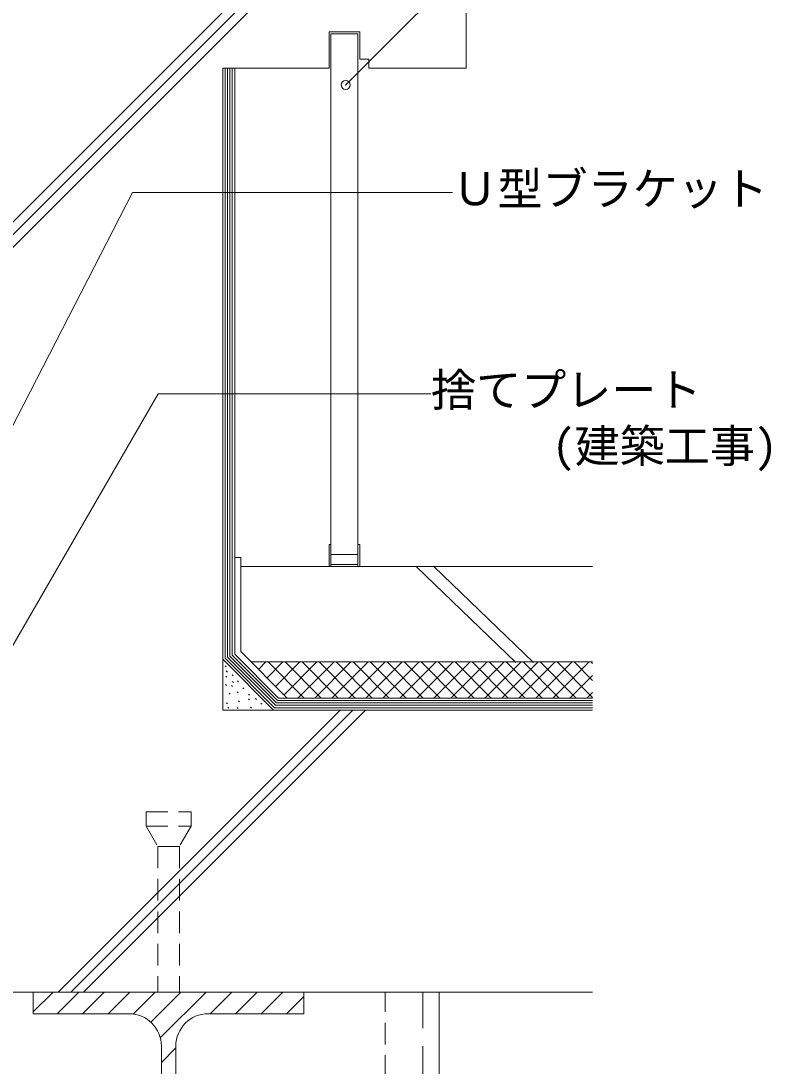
# Model space of a CAD drawing. Units: millimetres, scale not verified. Extents: x -1934 to 1916, y -1314 to 1286.
# Drawn here: x -651 to -235, y -282 to 297 of the extents above; entities that cross this region are included whole.
import ezdxf
from ezdxf.enums import TextEntityAlignment as Align

# ---------------------------------------------------------------- set-up
doc = ezdxf.new("R2010")
doc.units = ezdxf.units.MM
doc.header["$LTSCALE"] = 10
doc.header["$PDMODE"] = 32
doc.header["$PDSIZE"] = 5
doc.linetypes.add('DASHED1', pattern=[1.8, 1.2, -0.6])
doc.linetypes.add('DASHED2', pattern=[3, 2, -1])
for name, color, linetype, lineweight in [('0-1_躯体', 7, 'Continuous', 18), ('0-4_その他資材', 7, 'Continuous', 18), ('0-9_部材名__寸法', 7, 'Continuous', 18)]:
    doc.layers.add(name, color=color, linetype=linetype, lineweight=lineweight)
doc.styles.add('ＭＳ ゴシック', font='')
doc.styles.get('ＭＳ ゴシック').set_extended_font_data('MS Gothic')

msp = doc.modelspace()

# ---------------------------------------------------------------- linework, layer by layer
at = {"layer": '0-1_躯体', "color": 3}
for p, q in [((-718.72, 122.31), (-404.38, 436.64)), ((-403.72, 435.87), (-403.72, 271.29)), ((-718.72, 115.24), (-403.72, 430.23)), ((-718.72, 108.17), (-403.72, 423.17)), ((-462.72, 276.29), (-462.72, 291.29)), ((-538.72, 271.29), (-479.72, 271.29)), ((-538.72, 271.29), (-538.72, -84.82)), ((-630.01, -241.23), (-473.59, -84.82)), ((-622.94, -241.23), (-466.52, -84.82)), ((-615.86, -241.23), (-459.45, -84.82)), ((-333.66, -84.82), (-538.72, -84.82)), ((-718.72, -241.23), (-333.66, -241.23)), ((-643.72, -253.23), (-643.72, -241.23)), ((-493.71, -253.23), (-493.71, -241.23)), ((-418.72, -241.23), (-418.72, -612.29)), ((-590.71, -253.23), (-643.72, -253.23)), ((-546.71, -253.23), (-493.71, -253.23)), ((-572.71, -511.23), (-572.71, -271.23)), ((-564.71, -511.23), (-564.71, -271.23))]:
    msp.add_line(p, q, dxfattribs=at)
at = {"layer": '0-1_躯体', "linetype": 'DASHED1'}
for p, q in [((-581.21, -141.23), (-581.21, -149.23)), ((-581.21, -149.23), (-574.71, -160.49)), ((-581.21, -149.23), (-556.21, -149.23)), ((-556.21, -149.23), (-562.71, -160.49)), ((-574.71, -160.49), (-562.71, -160.49)), ((-574.71, -160.49), (-574.71, -241.23)), ((-562.71, -160.49), (-562.71, -241.23))]:
    msp.add_line(p, q, dxfattribs=at)
at = {"layer": '0-1_躯体'}
for p, q in [((-643.72, -252.25), (-632.7, -241.23)), ((-630.56, -253.23), (-618.56, -241.23)), ((-616.42, -253.23), (-604.41, -241.23)), ((-602.27, -253.23), (-590.27, -241.23)), ((-588.3, -253.4), (-576.13, -241.23)), ((-578.64, -257.88), (-561.99, -241.23)), ((-573.3, -266.69), (-547.85, -241.23)), ((-545.71, -253.23), (-533.7, -241.23)), ((-531.56, -253.23), (-519.56, -241.23)), ((-517.42, -253.23), (-505.42, -241.23)), ((-503.28, -253.23), (-493.71, -243.67)), ((-572.71, -280.24), (-564.71, -272.24))]:
    msp.add_line(p, q, dxfattribs=at)
at = {"layer": '0-1_躯体', "linetype": 'DASHED2'}
msp.add_line((-427.72, -241.23), (-427.72, -612.29), dxfattribs=at)
at = {"layer": '0-1_躯体', "color": 3}
for points in [[(-479.72, 271.29), (-479.72, 291.29), (-462.72, 291.29)], [(-462.72, 276.29), (-457.72, 276.29), (-457.72, 271.29), (-403.72, 271.29)]]:
    msp.add_lwpolyline(points, dxfattribs=at)
at = {"layer": '0-1_躯体', "linetype": 'DASHED1'}
msp.add_lwpolyline([(-581.21, -141.23), (-556.21, -141.23), (-556.21, -149.23)], dxfattribs=at)
at = {"layer": '0-1_躯体', "color": 3}
for centre, start, end in [((-590.71, -271.23), 0, 90), ((-546.71, -271.23), 90, 180)]:
    msp.add_arc(centre, 18, start, end, dxfattribs=at)
at = {"layer": '0-4_その他資材', "color": 3}
for p, q in [((-478.72, 290.29), (-463.72, 290.29)), ((-478.72, 290.29), (-478.72, -5.15)), ((-463.72, 290.29), (-463.72, -5.15)), ((-463.72, 7.01), (-462.71, 7.01)), ((-462.71, -5.15), (-462.71, 7.01)), ((-463.72, 1.51), (-478.72, 1.51)), ((-333.66, -5.15), (-528.72, -5.15)), ((-463.72, -4.15), (-478.72, -4.15)), ((-431.46, -5.15), (-376.18, -58.49)), ((-421.69, -5.15), (-366.41, -58.49)), ((-528.72, -52.41), (-502.97, -78.15))]:
    msp.add_line(p, q, dxfattribs=at)
at = {"layer": '0-4_その他資材', "color": 2}
for p, q in [((-538.72, -56.55), (-538.72, 271.29)), ((-537.38, -56), (-537.38, 271.29)), ((-536.05, -55.45), (-536.05, 271.29)), ((-534.72, -54.9), (-534.72, 271.29)), ((-533.38, -54.35), (-533.38, 271.29)), ((-532.05, -53.79), (-532.05, 271.29)), ((-538.72, -56.55), (-510.45, -84.82)), ((-537.38, -56), (-509.9, -83.49)), ((-536.05, -55.45), (-509.34, -82.15)), ((-534.72, -54.9), (-508.79, -80.82)), ((-533.38, -54.35), (-508.24, -79.49)), ((-532.05, -53.79), (-507.69, -78.15)), ((-508.79, -80.82), (-333.66, -80.82)), ((-508.24, -79.49), (-333.66, -79.49)), ((-507.69, -78.15), (-333.66, -78.15)), ((-510.45, -84.82), (-333.66, -84.82)), ((-509.9, -83.49), (-333.66, -83.49)), ((-509.34, -82.15), (-333.66, -82.15))]:
    msp.add_line(p, q, dxfattribs=at)
at = {"layer": '0-4_その他資材'}
for p, q in [((-537.3, -60.26), (-536.75, -60.81)), ((-536.75, -63.02), (-536.01, -63.75)), ((-333.66, -58.15), (-522.97, -58.15)), ((-518.84, -62.29), (-514.71, -58.15)), ((-514.13, -67), (-505.28, -58.15)), ((-493.55, -78.15), (-513.55, -58.15)), ((-509.41, -71.72), (-495.85, -58.15)), ((-504.7, -76.43), (-486.42, -58.15)), ((-484.12, -78.15), (-504.12, -58.15)), ((-497, -78.15), (-476.99, -58.15)), ((-474.69, -78.15), (-494.69, -58.15)), ((-487.57, -78.15), (-467.57, -58.15)), ((-465.26, -78.15), (-485.26, -58.15)), ((-478.14, -78.15), (-458.14, -58.15)), ((-455.83, -78.15), (-475.83, -58.15)), ((-468.71, -78.15), (-448.71, -58.15)), ((-446.41, -78.15), (-466.4, -58.15)), ((-459.28, -78.15), (-439.28, -58.15)), ((-436.98, -78.15), (-456.98, -58.15)), ((-449.85, -78.15), (-429.85, -58.15)), ((-427.55, -78.15), (-447.55, -58.15)), ((-440.42, -78.15), (-420.43, -58.15)), ((-418.12, -78.15), (-438.12, -58.15)), ((-431, -78.15), (-411, -58.15)), ((-408.69, -78.15), (-428.69, -58.15)), ((-421.57, -78.15), (-401.57, -58.15)), ((-399.26, -78.15), (-419.26, -58.15)), ((-412.14, -78.15), (-392.14, -58.15)), ((-389.84, -78.15), (-409.84, -58.15)), ((-402.71, -78.15), (-382.71, -58.15)), ((-380.41, -78.15), (-400.41, -58.15)), ((-393.28, -78.15), (-373.28, -58.15)), ((-370.98, -78.15), (-390.98, -58.15)), ((-383.86, -78.15), (-363.86, -58.15)), ((-361.55, -78.15), (-381.55, -58.15)), ((-374.43, -78.15), (-354.43, -58.15)), ((-352.12, -78.15), (-372.12, -58.15)), ((-365, -78.15), (-345, -58.15)), ((-342.7, -78.15), (-362.7, -58.15)), ((-355.57, -78.15), (-335.57, -58.15)), ((-333.66, -77.76), (-353.27, -58.15)), ((-333.66, -68.33), (-343.84, -58.15)), ((-333.66, -58.9), (-334.41, -58.15)), ((-536.93, -65.95), (-536.38, -66.5)), ((-533.44, -65.22), (-532.9, -65.77)), ((-533.26, -68.89), (-532.71, -69.44)), ((-530.51, -68.52), (-529.96, -69.07)), ((-346.15, -78.15), (-333.66, -65.67)), ((-537.11, -70.72), (-536.56, -71.27)), ((-533.81, -71.27), (-533.26, -71.82)), ((-530.69, -74.76), (-530.14, -75.31)), ((-527.57, -72.56), (-527.02, -73.11)), ((-336.72, -78.15), (-333.66, -75.1)), ((-536.56, -80.81), (-536.01, -81.36)), ((-535.09, -75.49), (-534.55, -76.04)), ((-529.96, -79.71), (-529.41, -80.26)), ((-524.45, -76.04), (-523.9, -76.59)), ((-524.45, -78.61), (-523.9, -79.16)), ((-520.6, -78.43), (-520.05, -78.98)), ((-517.48, -81), (-516.93, -81.55)), ((-535.83, -83.2), (-535.28, -83.75)), ((-530.69, -83.38), (-530.14, -83.93)), ((-523.35, -83.2), (-522.8, -83.75))]:
    msp.add_line(p, q, dxfattribs=at)
at = {"layer": '0-4_その他資材', "linetype": 'DASHED1'}
msp.add_line((-448.71, -288.23), (-448.71, -241.23), dxfattribs=at)
at = {"layer": '0-4_その他資材', "color": 3}
for points in [[(-479.72, -5.15), (-479.72, 7.01), (-478.72, 7.01)], [(-528.72, -52.41), (-528.72, -0.25), (-532.05, -0.25)]]:
    msp.add_lwpolyline(points, dxfattribs=at)
at = {"layer": '0-9_部材名__寸法'}
for p, q in [((-751.41, -114.24), (-588.72, 202.19)), ((-588.72, 202.19), (-411.38, 202.19))]:
    msp.add_line(p, q, dxfattribs=at)
for points in [[(-470.48, 261.93), (-392.14, 340.27), (-352.06, 340.27)], [(-721.9, -164.62), (-574.52, 90.66), (-423.23, 90.66)]]:
    msp.add_lwpolyline(points, dxfattribs=at)
msp.add_point((-470.48, 261.93), dxfattribs=at)

# ---------------------------------------------------------------- texts
at = {"layer": '0-9_部材名__寸法', "style": 'ＭＳ ゴシック'}
for s, p in [('Ｕ型ブラケット', (-411.38, 189.69)), ('捨てプレート', (-423.23, 78.16)), ('(建築工事)', (-356.08, 47.05))]:
    msp.add_text(s, height=18.33, dxfattribs=at).set_placement(p, align=Align.BOTTOM_LEFT)

doc.saveas('drawing.dxf')
